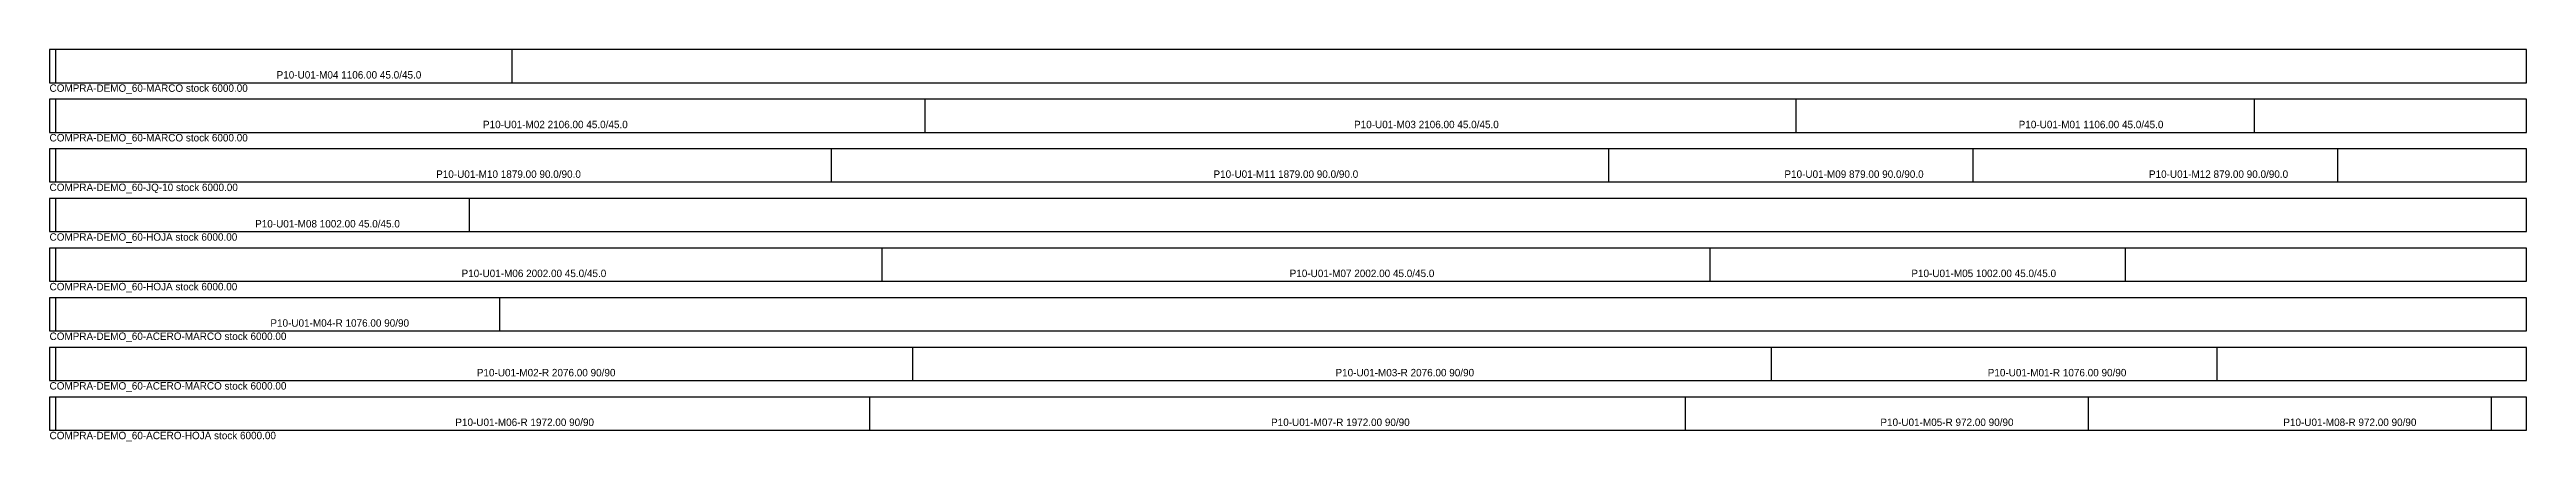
# Model space of a CAD drawing. Header units: millimetres. Extents: x 0 to 6000, y -27 to 920.
import ezdxf

# ---------------------------------------------------------------- set-up
doc = ezdxf.new("R2010")
doc.units = ezdxf.units.MM
for name, color, linetype in [('LABEL', 3, 'CONTINUOUS'), ('MARK', 5, 'CONTINUOUS'), ('OUTLINE', 7, 'CONTINUOUS')]:
    doc.layers.add(name, color=color, linetype=linetype)

msp = doc.modelspace()

# ---------------------------------------------------------------- linework, layer by layer
at = {"layer": 'MARK'}
for p, q in [((15, 840), (15, 920)), ((1121, 840), (1121, 920)), ((15, 720), (15, 800)), ((2121, 720), (2121, 800)), ((4231, 720), (4231, 800)), ((5341, 720), (5341, 800)), ((15, 600), (15, 680)), ((1894, 600), (1894, 680)), ((3777, 600), (3777, 680)), ((4660, 600), (4660, 680)), ((5543, 600), (5543, 680)), ((15, 480), (15, 560)), ((1017, 480), (1017, 560)), ((15, 360), (15, 440)), ((2017, 360), (2017, 440)), ((4023, 360), (4023, 440)), ((5029, 360), (5029, 440)), ((15, 240), (15, 320)), ((1091, 240), (1091, 320)), ((15, 120), (15, 200)), ((2091, 120), (2091, 200)), ((4171, 120), (4171, 200)), ((5251, 120), (5251, 200)), ((15, 0), (15, 80)), ((1987, 0), (1987, 80)), ((3963, 0), (3963, 80)), ((4939, 0), (4939, 80)), ((5915, 0), (5915, 80))]:
    msp.add_line(p, q, dxfattribs=at)
at = {"layer": 'OUTLINE'}
for points in [[(0, 840), (6000, 840), (6000, 920), (0, 920)], [(0, 720), (6000, 720), (6000, 800), (0, 800)], [(0, 600), (6000, 600), (6000, 680), (0, 680)], [(0, 480), (6000, 480), (6000, 560), (0, 560)], [(0, 360), (6000, 360), (6000, 440), (0, 440)], [(0, 240), (6000, 240), (6000, 320), (0, 320)], [(0, 120), (6000, 120), (6000, 200), (0, 200)], [(0, 0), (6000, 0), (6000, 80), (0, 80)]]:
    msp.add_lwpolyline(points, close=True, dxfattribs=at)

# ---------------------------------------------------------------- texts
at = {"layer": 'LABEL'}
for s, p in [('P10-U01-M04 1106.00 45.0/45.0', (550, 850)), ('COMPRA-DEMO_60-MARCO stock 6000.00', (0, 818)), ('P10-U01-M02 2106.00 45.0/45.0', (1050, 730)), ('P10-U01-M03 2106.00 45.0/45.0', (3160, 730)), ('P10-U01-M01 1106.00 45.0/45.0', (4770, 730)), ('COMPRA-DEMO_60-MARCO stock 6000.00', (0, 698)), ('P10-U01-M10 1879.00 90.0/90.0', (936.5, 610)), ('P10-U01-M11 1879.00 90.0/90.0', (2819.5, 610)), ('P10-U01-M09 879.00 90.0/90.0', (4202.5, 610)), ('P10-U01-M12 879.00 90.0/90.0', (5085.5, 610)), ('COMPRA-DEMO_60-JQ-10 stock 6000.00', (0, 578)), ('P10-U01-M08 1002.00 45.0/45.0', (498, 490)), ('COMPRA-DEMO_60-HOJA stock 6000.00', (0, 458)), ('P10-U01-M06 2002.00 45.0/45.0', (998, 370)), ('P10-U01-M07 2002.00 45.0/45.0', (3004, 370)), ('P10-U01-M05 1002.00 45.0/45.0', (4510, 370)), ('COMPRA-DEMO_60-HOJA stock 6000.00', (0, 338)), ('P10-U01-M04-R 1076.00 90/90', (535, 250)), ('COMPRA-DEMO_60-ACERO-MARCO stock 6000.00', (0, 218)), ('P10-U01-M02-R 2076.00 90/90', (1035, 130)), ('P10-U01-M03-R 2076.00 90/90', (3115, 130)), ('P10-U01-M01-R 1076.00 90/90', (4695, 130)), ('COMPRA-DEMO_60-ACERO-MARCO stock 6000.00', (0, 98)), ('P10-U01-M06-R 1972.00 90/90', (983, 10)), ('P10-U01-M07-R 1972.00 90/90', (2959, 10)), ('P10-U01-M05-R 972.00 90/90', (4435, 10)), ('P10-U01-M08-R 972.00 90/90', (5411, 10)), ('COMPRA-DEMO_60-ACERO-HOJA stock 6000.00', (0, -22))]:
    msp.add_text(s, height=18, dxfattribs=at).set_placement(p)

doc.saveas('drawing.dxf')
